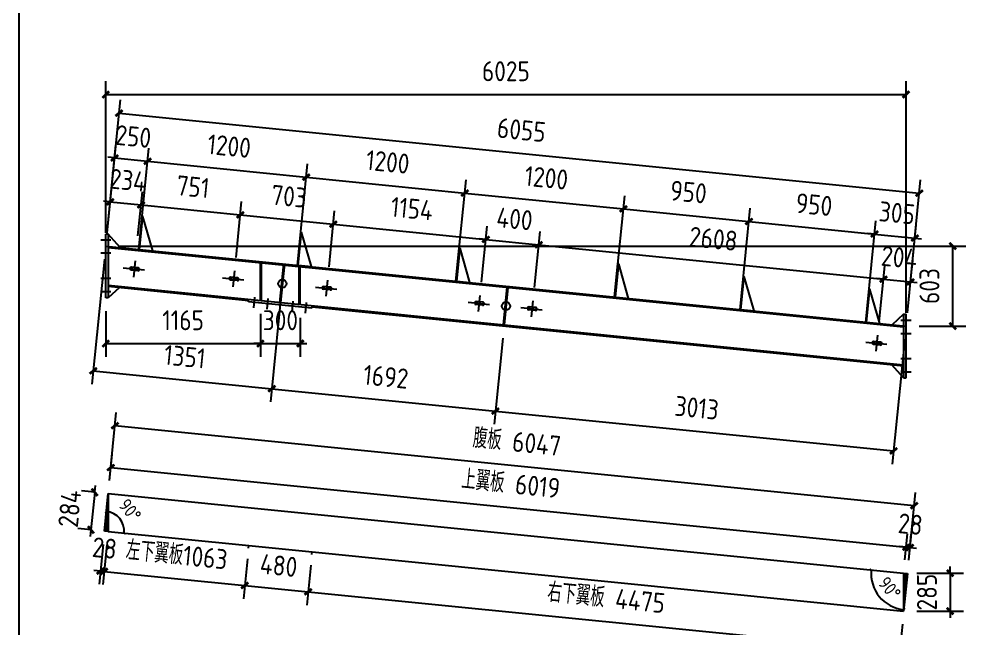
# Model space of a CAD drawing. Extents: x 533809 to 747315, y -17138 to 180511.
# Drawn here: x 664149 to 671395, y 141783 to 146370 of the extents above; entities that cross this region are included whole.
import ezdxf

# ---------------------------------------------------------------- set-up
doc = ezdxf.new("R2010")
doc.units = 0
doc.header["$LTSCALE"] = 1000
doc.header["$MEASUREMENT"] = 0
doc.layers.add('AXIS', color=3, linetype='Continuous')
doc.layers.add('DOTE', color=1, linetype='Continuous')
doc.styles.get("Standard").update_dxf_attribs({"font": 'gbenor.shx', "bigfont": 'gbcbig.shx'})
doc.dimstyles.get("Standard").update_dxf_attribs({"dimscale": 100, "dimtxt": 3.5, "dimasz": 1, "dimexe": 2.5, "dimexo": 3, "dimgap": 1.5, "dimtad": 1, "dimdec": 0, "dimzin": 0, "dimdsep": 46, "dimtxsty": 'Standard', "dimblk": 'ARCHTICK', "dimcen": 0.09, "dimadec": 0, "dimazin": 0, "dimtfac": 1, "dimtdec": 0, "dimtix": 1, "dimtmove": 2, "dimatfit": 3, "dimfxl": 1, "dimtolj": 1, "dimtzin": 0, "dimarcsym": 0})

# ---------------------------------------------------------------- blocks, each defined once
blk = doc.blocks.new('_ArchTick')
at = {"color": 0, "linetype": 'ByBlock', "const_width": 0.4}
blk.add_lwpolyline([(-0.5, -0.5), (0.5, 0.5)], dxfattribs=at)
blk = doc.blocks.new('*D983')
at = {"layer": 'AXIS', "color": 3, "lineweight": -2}
for p, q in [((664900.2, 144663.3), (671276.3, 144663.3)), ((671176.3, 144060.8), (671176.3, 144663.3)), ((670925.2, 144060.8), (671276.3, 144060.8))]:
    blk.add_line(p, q, dxfattribs=at)
at = {"layer": 'Defpoints', "color": 0}
for p in [(664800.2, 144663.3), (671176.3, 144663.3), (670825.2, 144060.8)]:
    blk.add_point(p, dxfattribs=at)
at = {"layer": 'AXIS', "color": 3, "lineweight": -2, "xscale": 50, "yscale": 50, "zscale": 50}
for p, rotation in [((671176.3, 144663.3), 90), ((671176.3, 144060.8), 270)]:
    blk.add_blockref('_ArchTick', p, dxfattribs=dict(at, rotation=rotation))
at = {"layer": 'AXIS', "color": 0, "insert": (671001.3, 144362), "char_height": 150, "attachment_point": 5, "rotation": 90}
blk.add_mtext('\\A1;603', dxfattribs=at)
blk = doc.blocks.new('*D972')
at = {"layer": 'AXIS', "color": 3, "lineweight": -2}
for p, q in [((664800.2, 144763.3), (664800.2, 145903.5)), ((670825.2, 144160.8), (670825.2, 145903.5)), ((664800.2, 145803.5), (670825.2, 145803.5))]:
    blk.add_line(p, q, dxfattribs=at)
at = {"layer": 'Defpoints', "color": 0}
for p in [(670825.2, 145803.5), (664800.2, 144663.3), (670825.2, 144060.8)]:
    blk.add_point(p, dxfattribs=at)
at = {"layer": 'AXIS', "color": 3, "lineweight": -2, "xscale": 50, "yscale": 50, "zscale": 50, "rotation": 180}
blk.add_blockref('_ArchTick', (664800.2, 145803.5), dxfattribs=at)
at = {"layer": 'AXIS', "color": 3, "lineweight": -2, "xscale": 50, "yscale": 50, "zscale": 50}
blk.add_blockref('_ArchTick', (670825.2, 145803.5), dxfattribs=at)
at = {"layer": 'AXIS', "color": 0, "insert": (667812.7, 145978.5), "char_height": 150, "attachment_point": 5}
blk.add_mtext('\\A1;6025', dxfattribs=at)
blk = doc.blocks.new('*D984')
at = {"layer": 'AXIS', "color": 3, "lineweight": -2}
for p, q in [((664810.2, 144762.8), (664910.2, 145762.9)), ((664900.2, 145663.4), (670925.2, 145060.9)), ((670835.2, 144160.3), (670935.2, 145160.4))]:
    blk.add_line(p, q, dxfattribs=at)
at = {"layer": 'Defpoints', "color": 0}
for p in [(670925.2, 145060.9), (664800.2, 144663.3), (670825.2, 144060.8)]:
    blk.add_point(p, dxfattribs=at)
at = {"layer": 'AXIS', "color": 3, "lineweight": -2, "xscale": 50, "yscale": 50, "zscale": 50}
for p, rotation in [((664900.2, 145663.4), 174.2894068625012), ((670925.2, 145060.9), 354.2894068625012)]:
    blk.add_blockref('_ArchTick', p, dxfattribs=dict(at, rotation=rotation))
at = {"layer": 'AXIS', "color": 0, "insert": (667930.1, 145536.3), "char_height": 150, "attachment_point": 5, "rotation": 354.28941}
blk.add_mtext('\\A1;6055', dxfattribs=at)
blk = doc.blocks.new('*D985')
at = {"layer": 'AXIS', "color": 3, "lineweight": -2}
for p, q in [((664810.2, 144762.8), (664876.4, 145425.2)), ((665058.9, 144737.9), (665125.2, 145400.3)), ((664866.5, 145325.7), (664816.7, 145330.7)), ((664866.5, 145325.7), (665115.2, 145300.8)), ((665115.2, 145300.8), (665165, 145295.8))]:
    blk.add_line(p, q, dxfattribs=at)
at = {"layer": 'Defpoints', "color": 0}
for p in [(665115.2, 145300.8), (664800.2, 144663.3), (665049, 144638.4)]:
    blk.add_point(p, dxfattribs=at)
at = {"layer": 'AXIS', "color": 3, "lineweight": -2, "xscale": 50, "yscale": 50, "zscale": 50}
for p, rotation in [((664866.5, 145325.7), 354.2894068624951), ((665115.2, 145300.8), 174.289406862495)]:
    blk.add_blockref('_ArchTick', p, dxfattribs=dict(at, rotation=rotation))
at = {"layer": 'AXIS', "color": 0, "insert": (665008.3, 145487.4), "char_height": 150, "attachment_point": 5, "rotation": 354.28941}
blk.add_mtext('\\A1;250', dxfattribs=at)
blk = doc.blocks.new('*D986')
at = {"layer": 'AXIS', "color": 3, "lineweight": -2}
for p, q in [((665058.9, 144737.9), (665125.2, 145400.3)), ((665115.2, 145300.8), (666309.3, 145181.4)), ((666253, 144618.5), (666319.2, 145280.9))]:
    blk.add_line(p, q, dxfattribs=at)
at = {"layer": 'Defpoints', "color": 0}
for p in [(666309.3, 145181.4), (665049, 144638.4), (666243, 144519)]:
    blk.add_point(p, dxfattribs=at)
at = {"layer": 'AXIS', "color": 3, "lineweight": -2, "xscale": 50, "yscale": 50, "zscale": 50}
for p, rotation in [((665115.2, 145300.8), 174.2894068625315), ((666309.3, 145181.4), 354.2894068625315)]:
    blk.add_blockref('_ArchTick', p, dxfattribs=dict(at, rotation=rotation))
at = {"layer": 'AXIS', "color": 0, "insert": (665729.7, 145415.2), "char_height": 150, "attachment_point": 5, "rotation": 354.28941}
blk.add_mtext('\\A1;1200', dxfattribs=at)
blk = doc.blocks.new('*D987')
at = {"layer": 'AXIS', "color": 3, "lineweight": -2}
for p, q in [((666253, 144618.5), (666319.2, 145280.9)), ((666309.3, 145181.4), (667503.3, 145062)), ((667447, 144499.1), (667513.3, 145161.5))]:
    blk.add_line(p, q, dxfattribs=at)
at = {"layer": 'Defpoints', "color": 0}
for p in [(667503.3, 145062), (666243, 144519), (667437.1, 144399.6)]:
    blk.add_point(p, dxfattribs=at)
at = {"layer": 'AXIS', "color": 3, "lineweight": -2, "xscale": 50, "yscale": 50, "zscale": 50}
for p, rotation in [((666309.3, 145181.4), 174.2894068625315), ((667503.3, 145062), 354.2894068625315)]:
    blk.add_blockref('_ArchTick', p, dxfattribs=dict(at, rotation=rotation))
at = {"layer": 'AXIS', "color": 0, "insert": (666923.7, 145295.8), "char_height": 150, "attachment_point": 5, "rotation": 354.28941}
blk.add_mtext('\\A1;1200', dxfattribs=at)
blk = doc.blocks.new('*D988')
at = {"layer": 'AXIS', "color": 3, "lineweight": -2}
for p, q in [((667447, 144499.1), (667513.3, 145161.5)), ((667503.3, 145062), (668697.4, 144942.6)), ((668641.1, 144379.7), (668707.3, 145042.1))]:
    blk.add_line(p, q, dxfattribs=at)
at = {"layer": 'Defpoints', "color": 0}
for p in [(668697.4, 144942.6), (667437.1, 144399.6), (668631.1, 144280.2)]:
    blk.add_point(p, dxfattribs=at)
at = {"layer": 'AXIS', "color": 3, "lineweight": -2, "xscale": 50, "yscale": 50, "zscale": 50}
for p, rotation in [((667503.3, 145062), 174.2894068625315), ((668697.4, 144942.6), 354.2894068625315)]:
    blk.add_blockref('_ArchTick', p, dxfattribs=dict(at, rotation=rotation))
at = {"layer": 'AXIS', "color": 0, "insert": (668117.7, 145176.4), "char_height": 150, "attachment_point": 5, "rotation": 354.28941}
blk.add_mtext('\\A1;1200', dxfattribs=at)
blk = doc.blocks.new('*D989')
at = {"layer": 'AXIS', "color": 3, "lineweight": -2}
for p, q in [((668641.1, 144379.7), (668707.3, 145042.1)), ((668697.4, 144942.6), (669642.6, 144848.1)), ((669586.3, 144285.1), (669652.6, 144947.6))]:
    blk.add_line(p, q, dxfattribs=at)
at = {"layer": 'Defpoints', "color": 0}
for p in [(669642.6, 144848.1), (668631.1, 144280.2), (669576.4, 144185.6)]:
    blk.add_point(p, dxfattribs=at)
at = {"layer": 'AXIS', "color": 3, "lineweight": -2, "xscale": 50, "yscale": 50, "zscale": 50}
for p, rotation in [((668697.4, 144942.6), 174.2894068625315), ((669642.6, 144848.1), 354.2894068625315)]:
    blk.add_blockref('_ArchTick', p, dxfattribs=dict(at, rotation=rotation))
at = {"layer": 'AXIS', "color": 0, "insert": (669187.4, 145069.5), "char_height": 150, "attachment_point": 5, "rotation": 354.28941}
blk.add_mtext('\\A1;950', dxfattribs=at)
blk = doc.blocks.new('*D990')
at = {"layer": 'AXIS', "color": 3, "lineweight": -2}
for p, q in [((669586.3, 144285.1), (669652.6, 144947.6)), ((669642.6, 144848.1), (670587.9, 144753.5)), ((670531.6, 144190.6), (670597.9, 144853))]:
    blk.add_line(p, q, dxfattribs=at)
at = {"layer": 'Defpoints', "color": 0}
for p in [(670587.9, 144753.5), (669576.4, 144185.6), (670521.7, 144091.1)]:
    blk.add_point(p, dxfattribs=at)
at = {"layer": 'AXIS', "color": 3, "lineweight": -2, "xscale": 50, "yscale": 50, "zscale": 50}
for p, rotation in [((669642.6, 144848.1), 174.2894068625315), ((670587.9, 144753.5), 354.2894068625315)]:
    blk.add_blockref('_ArchTick', p, dxfattribs=dict(at, rotation=rotation))
at = {"layer": 'AXIS', "color": 0, "insert": (670132.7, 144974.9), "char_height": 150, "attachment_point": 5, "rotation": 354.28941}
blk.add_mtext('\\A1;950', dxfattribs=at)
blk = doc.blocks.new('*D991')
at = {"layer": 'AXIS', "color": 3, "lineweight": -2}
for p, q in [((670531.6, 144190.6), (670597.9, 144853)), ((670835.2, 144160.3), (670901.4, 144822.7)), ((670587.9, 144753.5), (670538.2, 144758.5)), ((670587.9, 144753.5), (670891.5, 144723.2)), ((670891.5, 144723.2), (670941.2, 144718.2))]:
    blk.add_line(p, q, dxfattribs=at)
at = {"layer": 'Defpoints', "color": 0}
for p in [(670891.5, 144723.2), (670521.7, 144091.1), (670825.2, 144060.8)]:
    blk.add_point(p, dxfattribs=at)
at = {"layer": 'AXIS', "color": 3, "lineweight": -2, "xscale": 50, "yscale": 50, "zscale": 50}
for p, rotation in [((670587.9, 144753.5), 354.2894068625315), ((670891.5, 144723.2), 174.2894068625315)]:
    blk.add_blockref('_ArchTick', p, dxfattribs=dict(at, rotation=rotation))
at = {"layer": 'AXIS', "color": 0, "insert": (670757.1, 144912.5), "char_height": 150, "attachment_point": 5, "rotation": 354.28941}
blk.add_mtext('\\A1;305', dxfattribs=at)
blk = doc.blocks.new('*D992')
at = {"layer": 'AXIS', "color": 3, "lineweight": -2}
for p, q in [((664810.2, 144762.8), (664843.4, 145095.3)), ((665043.1, 144739.5), (665076.4, 145072)), ((664833.5, 144995.8), (664783.7, 145000.8)), ((664833.5, 144995.8), (665066.4, 144972.5)), ((665066.4, 144972.5), (665116.2, 144967.6))]:
    blk.add_line(p, q, dxfattribs=at)
at = {"layer": 'Defpoints', "color": 0}
for p in [(665066.4, 144972.5), (664800.2, 144663.3), (665033.1, 144640)]:
    blk.add_point(p, dxfattribs=at)
at = {"layer": 'AXIS', "color": 3, "lineweight": -2, "xscale": 50, "yscale": 50, "zscale": 50}
for p, rotation in [((664833.5, 144995.8), 354.2894068618554), ((665066.4, 144972.5), 174.2894068618554)]:
    blk.add_blockref('_ArchTick', p, dxfattribs=dict(at, rotation=rotation))
at = {"layer": 'AXIS', "color": 0, "insert": (664967.4, 145158.3), "char_height": 150, "attachment_point": 5, "rotation": 354.28941}
blk.add_mtext('\\A1;234', dxfattribs=at)
blk = doc.blocks.new('*D993')
at = {"layer": 'AXIS', "color": 3, "lineweight": -2}
for p, q in [((665043.1, 144739.5), (665076.4, 145072)), ((665781.2, 144576.2), (665823.4, 144997.3)), ((665066.4, 144972.5), (665813.4, 144897.8))]:
    blk.add_line(p, q, dxfattribs=at)
at = {"layer": 'Defpoints', "color": 0}
for p in [(665813.4, 144897.8), (665033.1, 144640), (665771.3, 144476.7)]:
    blk.add_point(p, dxfattribs=at)
at = {"layer": 'AXIS', "color": 3, "lineweight": -2, "xscale": 50, "yscale": 50, "zscale": 50}
for p, rotation in [((665066.4, 144972.5), 174.2894068617952), ((665813.4, 144897.8), 354.2894068617952)]:
    blk.add_blockref('_ArchTick', p, dxfattribs=dict(at, rotation=rotation))
at = {"layer": 'AXIS', "color": 0, "insert": (665457.3, 145109.3), "char_height": 150, "attachment_point": 5, "rotation": 354.28941}
blk.add_mtext('\\A1;751', dxfattribs=at)
blk = doc.blocks.new('*D994')
at = {"layer": 'AXIS', "color": 3, "lineweight": -2}
for p, q in [((665781.2, 144576.2), (665823.4, 144997.3)), ((666481.2, 144506.2), (666523.4, 144927.3)), ((665813.4, 144897.8), (666513.4, 144827.8))]:
    blk.add_line(p, q, dxfattribs=at)
at = {"layer": 'Defpoints', "color": 0}
for p in [(666513.4, 144827.8), (665771.3, 144476.7), (666471.3, 144406.7)]:
    blk.add_point(p, dxfattribs=at)
at = {"layer": 'AXIS', "color": 3, "lineweight": -2, "xscale": 50, "yscale": 50, "zscale": 50}
for p, rotation in [((665813.4, 144897.8), 174.2894068617952), ((666513.4, 144827.8), 354.2894068617952)]:
    blk.add_blockref('_ArchTick', p, dxfattribs=dict(at, rotation=rotation))
at = {"layer": 'AXIS', "color": 0, "insert": (666180.8, 145037), "char_height": 150, "attachment_point": 5, "rotation": 354.28941}
blk.add_mtext('\\A1;703', dxfattribs=at)
blk = doc.blocks.new('*D995')
at = {"layer": 'AXIS', "color": 3, "lineweight": -2}
for p, q in [((666481.2, 144506.2), (666523.4, 144927.3)), ((666513.4, 144827.8), (667661.9, 144713)), ((667629.7, 144391.4), (667671.8, 144812.5))]:
    blk.add_line(p, q, dxfattribs=at)
at = {"layer": 'Defpoints', "color": 0}
for p in [(667661.9, 144713), (666471.3, 144406.7), (667619.8, 144291.9)]:
    blk.add_point(p, dxfattribs=at)
at = {"layer": 'AXIS', "color": 3, "lineweight": -2, "xscale": 50, "yscale": 50, "zscale": 50}
for p, rotation in [((666513.4, 144827.8), 174.2894068617952), ((667661.9, 144713), 354.2894068617952)]:
    blk.add_blockref('_ArchTick', p, dxfattribs=dict(at, rotation=rotation))
at = {"layer": 'AXIS', "color": 0, "insert": (667105.1, 144944.5), "char_height": 150, "attachment_point": 5, "rotation": 354.28941}
blk.add_mtext('\\A1;1154', dxfattribs=at)
blk = doc.blocks.new('*D996')
at = {"layer": 'AXIS', "color": 3, "lineweight": -2}
for p, q in [((667629.7, 144391.4), (667671.8, 144812.5)), ((667661.9, 144713), (667612.1, 144718)), ((667661.9, 144713), (668059.9, 144673.2)), ((668027.7, 144351.6), (668069.9, 144772.7)), ((668059.9, 144673.2), (668109.7, 144668.2))]:
    blk.add_line(p, q, dxfattribs=at)
at = {"layer": 'Defpoints', "color": 0}
for p in [(668059.9, 144673.2), (667619.8, 144291.9), (668017.8, 144252.1)]:
    blk.add_point(p, dxfattribs=at)
at = {"layer": 'AXIS', "color": 3, "lineweight": -2, "xscale": 50, "yscale": 50, "zscale": 50}
for p, rotation in [((667661.9, 144713), 354.2894068617952), ((668059.9, 144673.2), 174.2894068617952)]:
    blk.add_blockref('_ArchTick', p, dxfattribs=dict(at, rotation=rotation))
at = {"layer": 'AXIS', "color": 0, "insert": (667878.3, 144867.2), "char_height": 150, "attachment_point": 5, "rotation": 354.28941}
blk.add_mtext('\\A1;400', dxfattribs=at)
blk = doc.blocks.new('*D997')
at = {"layer": 'AXIS', "color": 3, "lineweight": -2}
for p, q in [((668027.7, 144351.6), (668069.9, 144772.7)), ((668059.9, 144673.2), (670655.4, 144413.6)), ((670623.2, 144092), (670665.4, 144513.1))]:
    blk.add_line(p, q, dxfattribs=at)
at = {"layer": 'Defpoints', "color": 0}
for p in [(670655.4, 144413.6), (668017.8, 144252.1), (670613.3, 143992.5)]:
    blk.add_point(p, dxfattribs=at)
at = {"layer": 'AXIS', "color": 3, "lineweight": -2, "xscale": 50, "yscale": 50, "zscale": 50}
for p, rotation in [((668059.9, 144673.2), 174.2894068617952), ((670655.4, 144413.6), 354.2894068617952)]:
    blk.add_blockref('_ArchTick', p, dxfattribs=dict(at, rotation=rotation))
at = {"layer": 'AXIS', "color": 0, "insert": (669375.1, 144717.5), "char_height": 150, "attachment_point": 5, "rotation": 354.28941}
blk.add_mtext('\\A1;2608', dxfattribs=at)
blk = doc.blocks.new('*D998')
at = {"layer": 'AXIS', "color": 3, "lineweight": -2}
for p, q in [((670623.2, 144092), (670665.4, 144513.1)), ((670835.2, 144160.3), (670868.4, 144492.8)), ((670655.4, 144413.6), (670605.7, 144418.6)), ((670655.4, 144413.6), (670858.5, 144393.3)), ((670858.5, 144393.3), (670908.2, 144388.4))]:
    blk.add_line(p, q, dxfattribs=at)
at = {"layer": 'Defpoints', "color": 0}
for p in [(670858.5, 144393.3), (670825.2, 144060.8), (670613.3, 143992.5)]:
    blk.add_point(p, dxfattribs=at)
at = {"layer": 'AXIS', "color": 3, "lineweight": -2, "xscale": 50, "yscale": 50, "zscale": 50}
for p, rotation in [((670655.4, 144413.6), 354.2894068617952), ((670858.5, 144393.3), 174.2894068617952)]:
    blk.add_blockref('_ArchTick', p, dxfattribs=dict(at, rotation=rotation))
at = {"layer": 'AXIS', "color": 0, "insert": (670774.4, 144577.6), "char_height": 150, "attachment_point": 5, "rotation": 354.28941}
blk.add_mtext('\\A1;204', dxfattribs=at)
blk = doc.blocks.new('*D999')
at = {"layer": 'AXIS', "color": 3, "lineweight": -2}
for p, q in [((664790.3, 144563.8), (664696.4, 143624.6)), ((666134.3, 144429.3), (666040.4, 143490.2)), ((664706.3, 143724.1), (666050.4, 143589.7))]:
    blk.add_line(p, q, dxfattribs=at)
at = {"layer": 'Defpoints', "color": 0}
for p in [(664800.2, 144663.3), (666144.3, 144528.8), (666050.4, 143589.7)]:
    blk.add_point(p, dxfattribs=at)
at = {"layer": 'AXIS', "color": 3, "lineweight": -2, "xscale": 50, "yscale": 50, "zscale": 50}
for p, rotation in [((664706.3, 143724.1), 174.2894068624984), ((666050.4, 143589.7), 354.2894068624984)]:
    blk.add_blockref('_ArchTick', p, dxfattribs=dict(at, rotation=rotation))
at = {"layer": 'AXIS', "color": 0, "insert": (665395.7, 143831.1), "char_height": 150, "attachment_point": 5, "rotation": 354.28941}
blk.add_mtext('\\A1;1351', dxfattribs=at)
blk = doc.blocks.new('*D1000')
at = {"layer": 'AXIS', "color": 3, "lineweight": -2}
for p, q in [((666134.3, 144429.3), (666040.4, 143490.2)), ((667788.6, 143970.5), (667723.8, 143321.9)), ((666050.4, 143589.7), (667733.7, 143421.4))]:
    blk.add_line(p, q, dxfattribs=at)
at = {"layer": 'Defpoints', "color": 0}
for p in [(666144.3, 144528.8), (667798.6, 144070), (667733.7, 143421.4)]:
    blk.add_point(p, dxfattribs=at)
at = {"layer": 'AXIS', "color": 3, "lineweight": -2, "xscale": 50, "yscale": 50, "zscale": 50}
for p, rotation in [((666050.4, 143589.7), 174.2894068625315), ((667733.7, 143421.4), 354.2894068625315)]:
    blk.add_blockref('_ArchTick', p, dxfattribs=dict(at, rotation=rotation))
at = {"layer": 'AXIS', "color": 0, "insert": (666909.5, 143679.7), "char_height": 150, "attachment_point": 5, "rotation": 354.28941}
blk.add_mtext('\\A1;1692', dxfattribs=at)
blk = doc.blocks.new('*D1001')
at = {"layer": 'AXIS', "color": 3, "lineweight": -2}
for p, q in [((667788.6, 143970.5), (667723.8, 143321.9)), ((670815.3, 143961.3), (670721.4, 143022.1)), ((667733.7, 143421.4), (670731.3, 143121.6))]:
    blk.add_line(p, q, dxfattribs=at)
at = {"layer": 'Defpoints', "color": 0}
for p in [(667798.6, 144070), (670825.2, 144060.8), (670731.3, 143121.6)]:
    blk.add_point(p, dxfattribs=at)
at = {"layer": 'AXIS', "color": 3, "lineweight": -2, "xscale": 50, "yscale": 50, "zscale": 50}
for p, rotation in [((667733.7, 143421.4), 174.2894068625315), ((670731.3, 143121.6), 354.2894068625315)]:
    blk.add_blockref('_ArchTick', p, dxfattribs=dict(at, rotation=rotation))
at = {"layer": 'AXIS', "color": 0, "insert": (669249.9, 143445.6), "char_height": 150, "attachment_point": 5, "rotation": 354.28941}
blk.add_mtext('\\A1;3013', dxfattribs=at)
blk = doc.blocks.new('*D1002')
at = {"layer": 'AXIS', "color": 3, "lineweight": -2}
for p, q in [((664828.2, 142900), (664847.7, 143095.8)), ((664837.8, 142996.3), (670826.8, 142397.4)), ((670817.2, 142301.1), (670836.7, 142496.9))]:
    blk.add_line(p, q, dxfattribs=at)
at = {"layer": 'Defpoints', "color": 0}
for p in [(664818.2, 142800.5), (670826.8, 142397.4), (670807.2, 142201.6)]:
    blk.add_point(p, dxfattribs=at)
at = {"layer": 'AXIS', "color": 3, "lineweight": -2, "xscale": 50, "yscale": 50, "zscale": 50}
for p, rotation in [((664837.8, 142996.3), 174.289406862513), ((670826.8, 142397.4), 354.2894068625131)]:
    blk.add_blockref('_ArchTick', p, dxfattribs=dict(at, rotation=rotation))
at = {"layer": 'AXIS', "color": 0, "insert": (667850.2, 142875.9), "char_height": 150, "attachment_point": 5, "rotation": 354.28941}
blk.add_mtext('\\A1;上翼板 6019', dxfattribs=at)
blk = doc.blocks.new('*D1003')
at = {"layer": 'AXIS', "color": 3, "lineweight": -2}
for p, q in [((670817.2, 142301.1), (670836.7, 142496.9)), ((670845.4, 142298.3), (670865, 142494)), ((670826.8, 142397.4), (670777, 142402.3)), ((670826.8, 142397.4), (670855.1, 142394.5)), ((670855.1, 142394.5), (670904.8, 142389.6))]:
    blk.add_line(p, q, dxfattribs=at)
at = {"layer": 'Defpoints', "color": 0}
for p in [(670855.1, 142394.5), (670807.2, 142201.6), (670835.5, 142198.8)]:
    blk.add_point(p, dxfattribs=at)
at = {"layer": 'AXIS', "color": 3, "lineweight": -2, "xscale": 50, "yscale": 50, "zscale": 50}
for p, rotation in [((670826.8, 142397.4), 354.2894068625315), ((670855.1, 142394.5), 174.2894068625315)]:
    blk.add_blockref('_ArchTick', p, dxfattribs=dict(at, rotation=rotation))
at = {"layer": 'AXIS', "color": 0, "insert": (670858.3, 142570.1), "char_height": 150, "attachment_point": 5, "rotation": 354.28941}
blk.add_mtext('\\A1;28', dxfattribs=at)
blk = doc.blocks.new('*D1004')
at = {"layer": 'AXIS', "color": 3, "lineweight": -2}
for p, q in [((664828.2, 142900), (664879.3, 143411.2)), ((664869.3, 143311.7), (670886.6, 142710)), ((670845.4, 142298.3), (670896.6, 142809.5))]:
    blk.add_line(p, q, dxfattribs=at)
at = {"layer": 'Defpoints', "color": 0}
for p in [(664818.2, 142800.5), (670886.6, 142710), (670835.5, 142198.8)]:
    blk.add_point(p, dxfattribs=at)
at = {"layer": 'AXIS', "color": 3, "lineweight": -2, "xscale": 50, "yscale": 50, "zscale": 50}
for p, rotation in [((664869.3, 143311.7), 174.2894068625008), ((670886.6, 142710), 354.2894068625008)]:
    blk.add_blockref('_ArchTick', p, dxfattribs=dict(at, rotation=rotation))
at = {"layer": 'AXIS', "color": 0, "insert": (667895.9, 143189.9), "char_height": 150, "attachment_point": 5, "rotation": 354.28941}
blk.add_mtext('\\A1;腹板 6047', dxfattribs=at)
blk = doc.blocks.new('*D1005')
at = {"layer": 'AXIS', "color": 3, "lineweight": -2}
for p, q in [((664718.7, 142810.4), (664617.4, 142820.6)), ((664716.9, 142810.6), (664721.9, 142860.4)), ((664716.9, 142810.6), (664688.6, 142528)), ((664690.5, 142527.9), (664589.1, 142538)), ((664688.6, 142528), (664683.7, 142478.3))]:
    blk.add_line(p, q, dxfattribs=at)
at = {"layer": 'Defpoints', "color": 0}
for p in [(664818.2, 142800.5), (664688.6, 142528), (664790, 142517.9)]:
    blk.add_point(p, dxfattribs=at)
at = {"layer": 'AXIS', "color": 3, "lineweight": -2, "xscale": 50, "yscale": 50, "zscale": 50}
for p, rotation in [((664716.9, 142810.6), 264.2894068625126), ((664688.6, 142528), 84.28940686251264)]:
    blk.add_blockref('_ArchTick', p, dxfattribs=dict(at, rotation=rotation))
at = {"layer": 'AXIS', "color": 0, "insert": (664528.6, 142686.7), "char_height": 150, "attachment_point": 5, "rotation": 84.28941}
blk.add_mtext('\\A1;284', dxfattribs=at)
blk = doc.blocks.new('*D1006')
at = {"layer": 'AXIS', "color": 3, "lineweight": -2}
for p, q in [((664780, 142418.4), (664750, 142118.2)), ((664808.3, 142415.6), (664778.3, 142115.4)), ((664759.9, 142217.7), (664710.2, 142222.7)), ((664759.9, 142217.7), (664788.2, 142214.9)), ((664788.2, 142214.9), (664838, 142209.9))]:
    blk.add_line(p, q, dxfattribs=at)
at = {"layer": 'Defpoints', "color": 0}
for p in [(664790, 142517.9), (664818.2, 142515.1), (664788.2, 142214.9)]:
    blk.add_point(p, dxfattribs=at)
at = {"layer": 'AXIS', "color": 3, "lineweight": -2, "xscale": 50, "yscale": 50, "zscale": 50}
for p, rotation in [((664759.9, 142217.7), 354.2894068624069), ((664788.2, 142214.9), 174.2894068624069)]:
    blk.add_blockref('_ArchTick', p, dxfattribs=dict(at, rotation=rotation))
at = {"layer": 'AXIS', "color": 0, "insert": (664791.5, 142390.5), "char_height": 150, "attachment_point": 5, "rotation": 354.28941}
blk.add_mtext('\\A1;28', dxfattribs=at)
blk = doc.blocks.new('*D1007')
at = {"layer": 'AXIS', "color": 3, "lineweight": -2}
for p, q in [((664808.3, 142415.6), (664778.3, 142115.4)), ((665866.5, 142309.8), (665836.4, 142009.6)), ((664788.2, 142214.9), (665846.4, 142109.1))]:
    blk.add_line(p, q, dxfattribs=at)
at = {"layer": 'Defpoints', "color": 0}
for p in [(664818.2, 142515.1), (665876.4, 142409.3), (665846.4, 142109.1)]:
    blk.add_point(p, dxfattribs=at)
at = {"layer": 'AXIS', "color": 3, "lineweight": -2, "xscale": 50, "yscale": 50, "zscale": 50}
for p, rotation in [((664788.2, 142214.9), 174.2894068624277), ((665846.4, 142109.1), 354.2894068624278)]:
    blk.add_blockref('_ArchTick', p, dxfattribs=dict(at, rotation=rotation))
at = {"layer": 'AXIS', "color": 0, "insert": (665335.2, 142341.1), "char_height": 150, "attachment_point": 5, "rotation": 354.28941}
blk.add_mtext('\\A1;左下翼板1063', dxfattribs=at)
blk = doc.blocks.new('*D1008')
at = {"layer": 'AXIS', "color": 3, "lineweight": -2}
for p, q in [((665866.5, 142309.8), (665836.4, 142009.6)), ((666344.1, 142262), (666314.1, 141961.8)), ((665846.4, 142109.1), (666324, 142061.3))]:
    blk.add_line(p, q, dxfattribs=at)
at = {"layer": 'Defpoints', "color": 0}
for p in [(665876.4, 142409.3), (666354, 142361.5), (666324, 142061.3)]:
    blk.add_point(p, dxfattribs=at)
at = {"layer": 'AXIS', "color": 3, "lineweight": -2, "xscale": 50, "yscale": 50, "zscale": 50}
for p, rotation in [((665846.4, 142109.1), 174.2894068624277), ((666324, 142061.3), 354.2894068624278)]:
    blk.add_blockref('_ArchTick', p, dxfattribs=dict(at, rotation=rotation))
at = {"layer": 'AXIS', "color": 0, "insert": (666102.6, 142259.3), "char_height": 150, "attachment_point": 5, "rotation": 354.28941}
blk.add_mtext('\\A1;480', dxfattribs=at)
blk = doc.blocks.new('*D1009')
at = {"layer": 'AXIS', "color": 3, "lineweight": -2}
for p, q in [((666344.1, 142262), (666314.1, 141961.8)), ((666324, 142061.3), (670777.2, 141616)), ((670797.3, 141816.7), (670767.3, 141516.5))]:
    blk.add_line(p, q, dxfattribs=at)
at = {"layer": 'Defpoints', "color": 0}
for p in [(666354, 142361.5), (670807.2, 141916.2), (670777.2, 141616)]:
    blk.add_point(p, dxfattribs=at)
at = {"layer": 'AXIS', "color": 3, "lineweight": -2, "xscale": 50, "yscale": 50, "zscale": 50}
for p, rotation in [((666324, 142061.3), 174.2894068624277), ((670777.2, 141616), 354.2894068624278)]:
    blk.add_blockref('_ArchTick', p, dxfattribs=dict(at, rotation=rotation))
at = {"layer": 'AXIS', "color": 0, "insert": (668568.5, 142017.7), "char_height": 150, "attachment_point": 5, "rotation": 354.28941}
blk.add_mtext('\\A1;右下翼板 4475', dxfattribs=at)
blk = doc.blocks.new('*D1010')
at = {"color": 0, "lineweight": -2}
blk.add_arc((670835.5, 142198.8), 273.2, 174.28941, 264.28941, dxfattribs=at)
at = {"layer": 'Defpoints', "color": 0}
for p in [(664818.2, 142800.5), (670807.2, 142201.6), (670835.5, 142198.8), (670586.5, 142086.4), (670807.2, 141916.2)]:
    blk.add_point(p, dxfattribs=at)
at = {"color": 0, "lineweight": -2, "xscale": 20, "yscale": 20, "zscale": 20}
for p, rotation in [((670563.7, 142225.9), 84.28940686250105), ((670808.3, 141926.9), 354.2894068625077)]:
    blk.add_blockref('_ArchTick', p, dxfattribs=dict(at, rotation=rotation))
at = {"color": 0, "insert": (670701.5, 142089.1), "char_height": 100, "attachment_point": 5, "rotation": 309.28941}
blk.add_mtext('\\A1;90°', dxfattribs=at)
blk = doc.blocks.new('*D1011')
at = {"color": 0, "lineweight": -2}
blk.add_arc((664790, 142517.9), 149.2, 354.28941, 84.28941, dxfattribs=at)
at = {"layer": 'Defpoints', "color": 0}
for p in [(664818.2, 142800.5), (664925.9, 142579.3), (664790, 142517.9), (664818.2, 142515.1), (665876.4, 142409.3)]:
    blk.add_point(p, dxfattribs=at)
at = {"color": 0, "lineweight": -2, "xscale": 20, "yscale": 20, "zscale": 20}
for p, rotation in [((664804.8, 142666.3), 174.289406862524), ((664938.4, 142503.1), 264.2894068625009)]:
    blk.add_blockref('_ArchTick', p, dxfattribs=dict(at, rotation=rotation))
at = {"color": 0, "insert": (664982.8, 142675.7), "char_height": 100, "attachment_point": 5, "rotation": 309.28941}
blk.add_mtext('\\A1;90°', dxfattribs=at)
blk = doc.blocks.new('*D1832')
at = {"layer": 'AXIS', "color": 3, "lineweight": -2}
for p, q in [((664800.2, 144173.3), (664800.2, 143829.7)), ((665965.2, 144153.3), (665965.2, 143829.7)), ((664800.2, 143929.7), (665965.2, 143929.7))]:
    blk.add_line(p, q, dxfattribs=at)
at = {"layer": 'Defpoints', "color": 0}
for p in [(664800.2, 144273.3), (665965.2, 144253.3), (665965.2, 143929.7)]:
    blk.add_point(p, dxfattribs=at)
at = {"layer": 'AXIS', "color": 3, "lineweight": -2, "xscale": 50, "yscale": 50, "zscale": 50, "rotation": 180}
blk.add_blockref('_ArchTick', (664800.2, 143929.7), dxfattribs=at)
at = {"layer": 'AXIS', "color": 3, "lineweight": -2, "xscale": 50, "yscale": 50, "zscale": 50}
blk.add_blockref('_ArchTick', (665965.2, 143929.7), dxfattribs=at)
at = {"layer": 'AXIS', "color": 0, "insert": (665382.7, 144104.7), "char_height": 150, "attachment_point": 5}
blk.add_mtext('\\A1;1165', dxfattribs=at)
blk = doc.blocks.new('*D1833')
at = {"layer": 'AXIS', "color": 3, "lineweight": -2}
for p, q in [((665965.2, 144153.3), (665965.2, 143829.7)), ((666265.2, 144123.3), (666265.2, 143829.7)), ((665965.2, 143929.7), (665915.2, 143929.7)), ((665965.2, 143929.7), (666265.2, 143929.7)), ((666265.2, 143929.7), (666315.2, 143929.7))]:
    blk.add_line(p, q, dxfattribs=at)
at = {"layer": 'Defpoints', "color": 0}
for p in [(665965.2, 144253.3), (666265.2, 144223.3), (666265.2, 143929.7)]:
    blk.add_point(p, dxfattribs=at)
at = {"layer": 'AXIS', "color": 3, "lineweight": -2, "xscale": 50, "yscale": 50, "zscale": 50}
blk.add_blockref('_ArchTick', (665965.2, 143929.7), dxfattribs=at)
at = {"layer": 'AXIS', "color": 3, "lineweight": -2, "xscale": 50, "yscale": 50, "zscale": 50, "rotation": 180}
blk.add_blockref('_ArchTick', (666265.2, 143929.7), dxfattribs=at)
at = {"layer": 'AXIS', "color": 0, "insert": (666115.2, 144104.7), "char_height": 150, "attachment_point": 5}
blk.add_mtext('\\A1;300', dxfattribs=at)
blk = doc.blocks.new('*D2341')
at = {"layer": 'AXIS', "color": 3, "lineweight": -2}
for p, q in [((671157.2, 142201.6), (671157.2, 142251.6)), ((670907.2, 142201.6), (671257.2, 142201.6)), ((671157.2, 142201.6), (671157.2, 141916.2)), ((670907.2, 141916.2), (671257.2, 141916.2)), ((671157.2, 141916.2), (671157.2, 141866.2))]:
    blk.add_line(p, q, dxfattribs=at)
at = {"layer": 'Defpoints', "color": 0}
for p in [(670807.2, 142201.6), (670807.2, 141916.2), (671157.2, 141916.2)]:
    blk.add_point(p, dxfattribs=at)
at = {"layer": 'AXIS', "color": 3, "lineweight": -2, "xscale": 50, "yscale": 50, "zscale": 50}
for p, rotation in [((671157.2, 142201.6), 270), ((671157.2, 141916.2), 90)]:
    blk.add_blockref('_ArchTick', p, dxfattribs=dict(at, rotation=rotation))
at = {"layer": 'AXIS', "color": 0, "insert": (670982.2, 142058.9), "char_height": 150, "attachment_point": 5, "rotation": 90}
blk.add_mtext('\\A1;285', dxfattribs=at)

msp = doc.modelspace()

# ---------------------------------------------------------------- hatches: boundary and pattern name
h = msp.add_hatch()
h.set_pattern_fill('ANSI31', color=2, scale=5, style=0)
h.set_pattern_definition([(45, (0, -8400), (-5.61266008, 5.61266008), [])])
h.paths.add_polyline_path([(670835.5, 142198.8), (670807.2, 142201.6), (670807.2, 141916.2)])
h.paths.add_polyline_path([(664818.2, 142800.5), (664790, 142517.9), (664818.2, 142515.1)])

# ---------------------------------------------------------------- linework, layer by layer
at = {"color": 2}
for p, q in [((665049, 144638.4), (665073.9, 144887.1)), ((665055, 144637.8), (665079.8, 144886.5)), ((665079.8, 144886.5), (665073.9, 144887.1)), ((665154.5, 144627.8), (665079.8, 144886.5)), ((664838.2, 144708.3), (664762.2, 144708.3)), ((664818.2, 144753.3), (664800.2, 144753.3)), ((664800.2, 144273.3), (664800.2, 144753.3)), ((664818.2, 144753.3), (664818.2, 144273.3)), ((664909.6, 144652.3), (664818.2, 144753.3)), ((666243, 144519), (666267.9, 144767.7)), ((666249, 144518.4), (666273.9, 144767.1)), ((666273.9, 144767.1), (666267.9, 144767.7)), ((666348.5, 144508.4), (666273.9, 144767.1)), ((665055, 144637.8), (665154.5, 144627.8)), ((667437.1, 144399.6), (667461.9, 144648.3)), ((667443, 144399), (667467.9, 144647.7)), ((667467.9, 144647.7), (667461.9, 144648.3)), ((667542.5, 144389), (667467.9, 144647.7)), ((664838.2, 144608.3), (664762.2, 144608.3)), ((667458.9, 144617.9), (667437.1, 144399.6)), ((666249, 144518.4), (666348.5, 144508.4)), ((668631.1, 144280.2), (668656, 144528.9)), ((668652.9, 144498.4), (668631.1, 144280.2)), ((668637.1, 144279.6), (668662, 144528.3)), ((668662, 144528.3), (668656, 144528.9)), ((668736.6, 144269.6), (668662, 144528.3)), ((664838.2, 144418.3), (664762.2, 144418.3)), ((669576.4, 144185.6), (669601.3, 144434.4)), ((669582.4, 144185), (669607.2, 144433.8)), ((669607.2, 144433.8), (669601.3, 144434.4)), ((669681.9, 144175.1), (669607.2, 144433.8)), ((664904.5, 144351.3), (664818.2, 144273.3)), ((667443, 144399), (667542.5, 144389)), ((667794.6, 144070.4), (667822.9, 144353)), ((667802.6, 144069.6), (667830.8, 144352.2)), ((669598.2, 144403.9), (669576.4, 144185.6)), ((664838.2, 144318.3), (664762.2, 144318.3)), ((664818.2, 144273.3), (664800.2, 144273.3)), ((665915.2, 144198), (665923.2, 144277.6)), ((668637.1, 144279.6), (668736.6, 144269.6)), ((670521.7, 144091.1), (670546.6, 144339.9)), ((670543.5, 144309.4), (670521.7, 144091.1)), ((670527.7, 144090.5), (670552.5, 144339.3)), ((670552.5, 144339.3), (670546.6, 144339.9)), ((670627.2, 144080.6), (670552.5, 144339.3)), ((665874.4, 144242.3), (665876.4, 144262.2)), ((666352, 144194.5), (665874.4, 144242.3)), ((666014.7, 144188), (666022.7, 144267.7)), ((666203.8, 144169.1), (666211.7, 144248.7)), ((666303.3, 144159.2), (666311.2, 144238.8)), ((666352, 144194.5), (666354, 144214.4)), ((669582.4, 144185), (669681.9, 144175.1)), ((670807.2, 144150.8), (670719.5, 144071.3)), ((670807.2, 144150.8), (670825.2, 144150.8)), ((670807.2, 144150.8), (670807.2, 143670.8)), ((670527.7, 144090.5), (670627.2, 144080.6)), ((670787.2, 144105.8), (670863.2, 144105.8)), ((670787.2, 144005.8), (670863.2, 144005.8)), ((670807.2, 143670.8), (670717.4, 143770)), ((670787.2, 143815.8), (670863.2, 143815.8)), ((670787.2, 143715.8), (670863.2, 143715.8)), ((670807.2, 143670.8), (670825.2, 143670.8)), ((664790, 142517.9), (664818.2, 142800.5)), ((664818.2, 142800.5), (664818.2, 142515.1)), ((664818.2, 142515.1), (664790, 142517.9)), ((665874.4, 142389.4), (665876.4, 142409.3)), ((665876.4, 142409.3), (666354, 142361.5)), ((666352, 142341.6), (666354, 142361.5)), ((670807.2, 142201.6), (670807.2, 141916.2)), ((670807.2, 142201.6), (670835.5, 142198.8)), ((670835.5, 142198.8), (670807.2, 141916.2))]:
    msp.add_line(p, q, dxfattribs=at)
for p, q in [((664800.2, 144663.3), (670825.2, 144060.8)), ((664818.2, 144653.4), (670807.2, 144054.5)), ((664932.6, 144499.3), (665054, 144487.1)), ((665044.2, 144499.2), (664994.4, 144504.1)), ((665012.2, 144430), (665024.3, 144551.4)), ((665018.2, 144490.7), (665092.8, 144483.2)), ((666111.2, 144238.7), (666140.3, 144529.2)), ((666119.2, 144237.9), (666148.3, 144528.5)), ((665042, 144477.3), (664992.3, 144482.2)), ((665679.6, 144424.6), (665801, 144412.4)), ((665791.2, 144424.5), (665741.4, 144429.4)), ((665759.2, 144355.3), (665771.3, 144476.7)), ((665765.2, 144416), (665839.8, 144408.5)), ((664818.2, 144368), (670807.2, 143769.1)), ((664818.2, 144360), (665875.6, 144254.2)), ((665789, 144402.6), (665739.3, 144407.5)), ((666379.6, 144354.6), (666501, 144342.4)), ((666491.2, 144354.5), (666441.4, 144359.4)), ((666459.2, 144285.3), (666471.3, 144406.7)), ((666465.2, 144346), (666539.8, 144338.5)), ((666489, 144332.6), (666439.3, 144337.5)), ((667607.6, 144170.5), (667619.8, 144291.9)), ((667607.6, 144170.5), (667619.8, 144291.9)), ((666353.2, 144206.5), (670807.2, 143761.1)), ((667528.1, 144239.7), (667649.5, 144227.6)), ((667637.5, 144217.7), (667587.7, 144222.7)), ((667639.7, 144239.6), (667589.9, 144244.6)), ((667613.7, 144231.2), (667688.3, 144223.7)), ((667926.2, 144199.9), (668047.5, 144187.8)), ((668037.7, 144199.8), (667987.9, 144204.8)), ((668005.7, 144130.7), (668017.8, 144252.1)), ((668035.5, 144177.9), (667985.8, 144182.9)), ((668011.7, 144191.4), (668086.4, 144183.9)), ((670601.2, 143871.1), (670613.3, 143992.5)), ((670521.6, 143940.4), (670643, 143928.2)), ((670571.4, 143935.4), (670643, 143928.2)), ((670631, 143918.4), (670581.3, 143923.3)), ((670633.2, 143940.3), (670583.4, 143945.2)), ((670607.2, 143931.8), (670632.1, 143929.3)), ((670607.2, 143931.8), (670681.8, 143924.3)), ((664818.2, 142800.5), (670807.2, 142201.6)), ((664818.2, 142515.1), (665876.4, 142409.3)), ((666354, 142361.5), (670807.2, 141916.2))]:
    msp.add_line(p, q)
at = {"color": 1}
for p, q in [((666115.2, 144238.3), (666144.3, 144528.8)), ((667798.6, 144070), (667826.8, 144352.6))]:
    msp.add_line(p, q, dxfattribs=at)
msp.add_lwpolyline([(664149.1, 146662.3), (676029.1, 146662.3), (676029.1, 138262.3), (664149.1, 138262.3)], close=True)
for centre in [(666129.4, 144379.6), (667813.7, 144211.2)]:
    msp.add_circle(centre, 30.9)
for centre, start, end in [((664993.3, 144493.2), 84.28941, 264.28941), ((665043.1, 144488.2), 264.28941, 84.28941), ((665740.3, 144418.5), 84.28941, 264.28941), ((665790.1, 144413.5), 264.28941, 84.28941), ((666440.3, 144348.5), 84.28941, 264.28941), ((666490.1, 144343.5), 264.28941, 84.28941), ((667588.8, 144233.6), 84.28941, 264.28941), ((667638.6, 144228.7), 264.28941, 84.28941), ((667986.8, 144193.8), 84.28941, 264.28941), ((668036.6, 144188.9), 264.28941, 84.28941), ((670582.3, 143934.3), 84.28941, 264.28941), ((670632.1, 143929.3), 264.28941, 84.28941)]:
    msp.add_arc(centre, 11, start, end)
at = {"layer": 'DOTE', "color": 0}
for p, q in [((665965.2, 144253.3), (665965.2, 144538.7)), ((665973.2, 144252.5), (665973.2, 144537.9)), ((666257.2, 144224.1), (666257.2, 144509.5)), ((666265.2, 144223.3), (666265.2, 144508.7))]:
    msp.add_line(p, q, dxfattribs=at)
at = {"layer": 'DOTE', "color": 1}
for p, q in [((665969.2, 144253.3), (665969.2, 144538.7)), ((666261.2, 144223.3), (666261.2, 144508.7))]:
    msp.add_line(p, q, dxfattribs=at)
at = {"layer": 'DOTE', "color": 2}
msp.add_line((670825.2, 143670.8), (670825.2, 144150.8), dxfattribs=at)

# ---------------------------------------------------------------- dimensions: what is measured, and where the dimension line sits
at = {"color": 1}
for base, line1, line2, picture, middle in [((664925.9, 142579.3), ((664818.2, 142515.1), (665876.4, 142409.3)), ((664790, 142517.9), (664818.2, 142800.5)), '*D1011', (664982.8, 142675.7)), ((670586.5, 142086.4), ((670835.5, 142198.8), (670807.2, 141916.2)), ((664818.2, 142800.5), (670807.2, 142201.6)), '*D1010', (670701.5, 142089.1))]:
    dim = msp.add_angular_dim_2l(base=base, line1=line1, line2=line2, dimstyle='Standard', override={"dimtxt": 1, "dimasz": 0.2, "dimgap": 0.5}, dxfattribs=at)
    dim.commit()
    dim.dimension.update_dxf_attribs({"geometry": picture, "text_midpoint": middle})
at = {"layer": 'AXIS', "color": 0}
for base, p1, p2, picture, middle in [((670825.2, 145803.5), (664800.2, 144663.3), (670825.2, 144060.8), '*D972', (667812.7, 145978.5)), ((665965.2, 143929.7), (664800.2, 144273.3), (665965.2, 144253.3), '*D1832', (665382.7, 144104.7)), ((666265.2, 143929.7), (665965.2, 144253.3), (666265.2, 144223.3), '*D1833', (666115.2, 144104.7))]:
    dim = msp.add_linear_dim(base=base, p1=p1, p2=p2, dimstyle='Standard', override={"dimtxt": 1.5, "dimasz": 0.5, "dimexe": 1, "dimexo": 1, "dimgap": 1, "dimclrd": 3, "dimclre": 3}, dxfattribs=at)
    dim.commit()
    dim.dimension.update_dxf_attribs({"geometry": picture, "text_midpoint": middle})
for p1, p2, distance, picture, middle in [((664800.2, 144663.3), (670825.2, 144060.8), 1005.1, '*D984', (667930.1, 145536.3)), ((664800.2, 144663.3), (665049, 144638.4), 665.7, '*D985', (665008.3, 145487.4)), ((664800.2, 144663.3), (665033.1, 144640), 334.2, '*D992', (664967.4, 145158.3)), ((664800.2, 144663.3), (666144.3, 144528.8), -943.8, '*D999', (665395.7, 143831.1)), ((664818.2, 142800.5), (664790, 142517.9), -101.8, '*D1005', (664528.6, 142686.7)), ((664790, 142517.9), (664818.2, 142515.1), -301.7, '*D1006', (664791.5, 142390.5)), ((670807.2, 142201.6), (670807.2, 141916.2), 350, '*D2341', (670982.2, 142058.9))]:
    dim = msp.add_aligned_dim(p1=p1, p2=p2, distance=distance, dimstyle='Standard', override={"dimtxt": 1.5, "dimasz": 0.5, "dimexe": 1, "dimexo": 1, "dimgap": 1, "dimclrd": 3, "dimclre": 3}, dxfattribs=at)
    dim.commit()
    dim.dimension.update_dxf_attribs({"geometry": picture, "text_midpoint": middle})
for base, p1, p2, angle, picture, middle in [((666309.3, 145181.4), (665049, 144638.4), (666243, 144519), 174.28941, '*D986', (665729.7, 145415.2)), ((667503.3, 145062), (666243, 144519), (667437.1, 144399.6), 174.28941, '*D987', (666923.7, 145295.8)), ((668697.4, 144942.6), (667437.1, 144399.6), (668631.1, 144280.2), 174.28941, '*D988', (668117.7, 145176.4)), ((665813.4, 144897.8), (665033.1, 144640), (665771.3, 144476.7), 174.28941, '*D993', (665457.3, 145109.3)), ((666513.4, 144827.8), (665771.3, 144476.7), (666471.3, 144406.7), 174.28941, '*D994', (666180.8, 145037)), ((669642.6, 144848.1), (668631.1, 144280.2), (669576.4, 144185.6), 174.28941, '*D989', (669187.4, 145069.5)), ((670587.9, 144753.5), (669576.4, 144185.6), (670521.7, 144091.1), 174.28941, '*D990', (670132.7, 144974.9)), ((667661.9, 144713), (666471.3, 144406.7), (667619.8, 144291.9), 174.28941, '*D995', (667105.1, 144944.5)), ((670891.5, 144723.2), (670521.7, 144091.1), (670825.2, 144060.8), 174.28941, '*D991', (670757.1, 144912.5)), ((668059.9, 144673.2), (667619.8, 144291.9), (668017.8, 144252.1), 174.28941, '*D996', (667878.3, 144867.2)), ((670655.4, 144413.6), (668017.8, 144252.1), (670613.3, 143992.5), 174.28941, '*D997', (669375.1, 144717.5)), ((671176.3320319, 144663.2553783), (670825.2206566, 144060.7553783), (664800.2206566, 144663.2553783), 90, '*D983', (671001.3320319, 144362.0053783)), ((670858.5, 144393.3), (670613.3, 143992.5), (670825.2, 144060.8), 174.28941, '*D998', (670774.4, 144577.6)), ((667733.7, 143421.4), (666144.3, 144528.8), (667798.6, 144070), 174.28941, '*D1000', (666909.5, 143679.7)), ((670731.3077, 143121.6254), (667798.5887, 144069.9622), (670825.2207, 144060.7554), 174.28941, '*D1001', (669249.9324, 143445.6358)), ((670855.1, 142394.5), (670807.2, 142201.6), (670835.5, 142198.8), 174.28941, '*D1003', (670858.3, 142570.1)), ((666324, 142061.3), (665876.4, 142409.3), (666354, 142361.5), 174.28941, '*D1008', (666102.6, 142259.3))]:
    dim = msp.add_linear_dim(base=base, p1=p1, p2=p2, angle=angle, dimstyle='Standard', override={"dimtxt": 1.5, "dimasz": 0.5, "dimexe": 1, "dimexo": 1, "dimgap": 1, "dimclrd": 3, "dimclre": 3}, dxfattribs=at)
    dim.commit()
    dim.dimension.update_dxf_attribs({"geometry": picture, "text_midpoint": middle})
for p2, distance, text, picture, middle in [((670835.5, 142198.8), 513.8, '腹板 6047', '*D1004', (667895.9, 143189.9)), ((670807.2, 142201.6), 196.7, '上翼板 6019', '*D1002', (667850.2, 142875.9))]:
    dim = msp.add_aligned_dim(p1=(664818.2, 142800.5), p2=p2, distance=distance, text=text, dimstyle='Standard', override={"dimtxt": 1.5, "dimasz": 0.5, "dimexe": 1, "dimexo": 1, "dimgap": 1, "dimclrd": 3, "dimclre": 3}, dxfattribs=at)
    dim.commit()
    dim.dimension.update_dxf_attribs({"geometry": picture, "text_midpoint": middle})
for base, p1, p2, text, picture, middle in [((665846.4, 142109.1), (664818.2, 142515.1), (665876.4, 142409.3), '左下翼板1063', '*D1007', (665335.2, 142341.1)), ((670777.2, 141616), (666354, 142361.5), (670807.2, 141916.2), '右下翼板 4475', '*D1009', (668568.5, 142017.7))]:
    dim = msp.add_linear_dim(base=base, p1=p1, p2=p2, angle=174.28941, text=text, dimstyle='Standard', override={"dimtxt": 1.5, "dimasz": 0.5, "dimexe": 1, "dimexo": 1, "dimgap": 1, "dimclrd": 3, "dimclre": 3}, dxfattribs=at)
    dim.commit()
    dim.dimension.update_dxf_attribs({"geometry": picture, "text_midpoint": middle})

doc.saveas('drawing.dxf')
